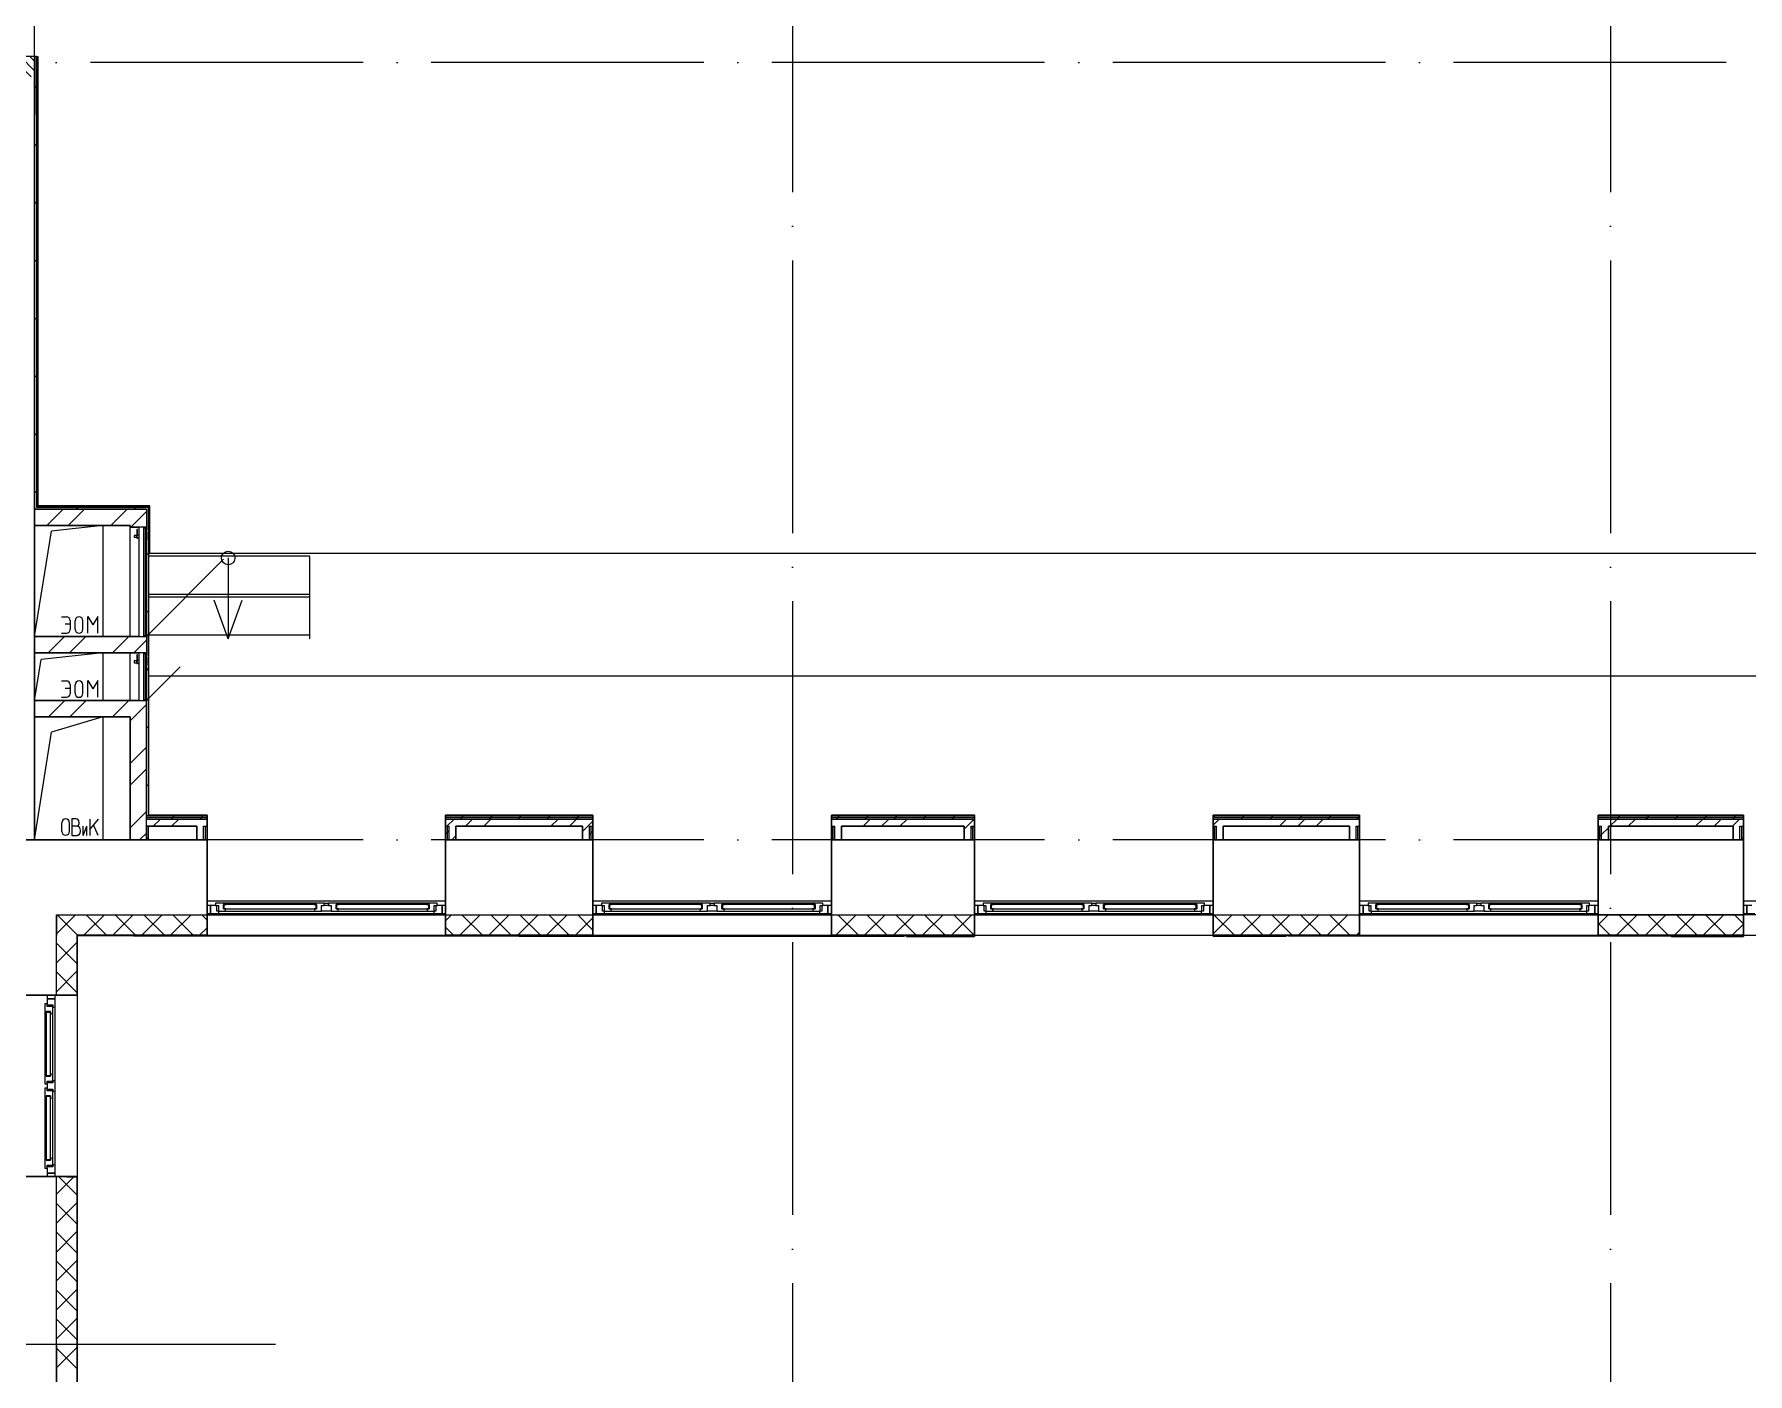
# Model space of a CAD drawing. Header units: millimetres. Extents: x -87434 to 499450, y -468665 to 122144.
# Drawn here: x 137914 to 150483, y 13044 to 22867 of the extents above; entities that cross this region are included whole.
import ezdxf

# ---------------------------------------------------------------- set-up
doc = ezdxf.new("R2010")
doc.units = ezdxf.units.MM
doc.linetypes.add('ADSK_Линия сетки', pattern=[25, 20, -2.5, 0, -2.5])
doc.linetypes.add('ADSK_Штриховая_ш2 п1_5', pattern=[4.5, 3, -1.5])
for name, color, linetype, lineweight in [('_ Окна', 7, 'Continuous', 9), ('Аннотация', 7, 'Continuous', 18), ('Двери', 252, 'Continuous', 9), ('Лестницы', 252, 'Continuous', 9), ('Линии', 252, 'Continuous', 9), ('Оборудование', 8, 'Continuous', 18), ('Ограждение', 252, 'Continuous', 9), ('Окна', 252, 'Continuous', 9), ('Оси', 252, 'Continuous', 9), ('Перекрытие', 252, 'Continuous', 18), ('Стены внутренние', 7, 'Continuous', 18), ('Стены наружные', 7, 'Continuous', 18), ('Стены штриховка', 252, 'Continuous', 9)]:
    doc.layers.add(name, color=color, linetype=linetype, lineweight=lineweight)
doc.layers.add('Узлы', color=7, linetype='Continuous')

# ---------------------------------------------------------------- blocks, each defined once
blk = doc.blocks.new('2 этаж')
at = {"layer": 'Двери', "lineweight": 18, "true_color": 0x636466}
h = blk.add_hatch(dxfattribs=at)
h.set_pattern_fill('FP_2', color=251, angle=90, style=0, pattern_type=2)
h.set_pattern_definition([(135, (137721.006, 23430.747), (-35.3553, -35.3553), [])])
h.paths.add_polyline_path([(137526, 22556), (137916, 22556), (137916, 22706), (137526, 22706), (137526, 22646)])
h.paths.add_polyline_path([(137526, 24406), (137916, 24406), (137916, 24556), (137526, 24556)])
at = {"color": 251, "lineweight": 18, "true_color": 0x636466}
for p, q in [((138219, 17114), (138189, 17114)), ((138189, 17114), (138189, 16994)), ((138383, 17112), (138323, 17041)), ((138323, 16992), (138323, 17112)), ((138115, 17023), (138115, 17086)), ((138172, 17023), (138172, 17086)), ((138223, 17061), (138189, 17061)), ((138189, 16994), (138226, 16994)), ((138243, 17081), (138243, 17091)), ((138253, 17021), (138253, 17031)), ((138272, 16994), (138300, 17061)), ((138272, 16994), (138272, 17061)), ((138300, 16994), (138300, 17061)), ((138383, 16992), (138347, 17070))]:
    blk.add_line(p, q, dxfattribs=at)
for centre, radius, start, end in [((138144, 17086), 28.7, 0, 180), ((138219, 17091), 23.3, 0, 90), ((138144, 17023), 28.7, 180, 0), ((138223, 17081), 20, 270, 0), ((138223, 17031), 30, 0, 90), ((138226, 17021), 26.7, 270, 0)]:
    blk.add_arc(centre, radius, start, end, dxfattribs=at)
at = {"layer": '_ Окна', "color": 251, "true_color": 0x636466}
for p, q in [((139206, 16479), (139181, 16479)), ((139206, 16421), (139206, 16479)), ((139304, 16487), (139301, 16487)), ((139301, 16487), (139301, 16455)), ((139981, 16487), (139304, 16487)), ((139304, 16487), (139304, 16455)), ((139304, 16455), (139304, 16487)), ((139981, 16455), (139981, 16487)), ((139981, 16487), (139981, 16455)), ((139984, 16487), (139981, 16487)), ((139984, 16455), (139984, 16487)), ((140131, 16487), (140128, 16487)), ((140128, 16487), (140128, 16455)), ((140808, 16487), (140131, 16487)), ((140131, 16487), (140131, 16455)), ((140131, 16455), (140131, 16487)), ((140808, 16455), (140808, 16487)), ((140808, 16487), (140808, 16455)), ((140811, 16487), (140808, 16487)), ((140811, 16455), (140811, 16487)), ((140931, 16479), (140906, 16479)), ((140906, 16479), (140906, 16421)), ((142036, 16479), (142011, 16479)), ((142036, 16421), (142036, 16479)), ((142134, 16487), (142131, 16487)), ((142131, 16487), (142131, 16455)), ((142811, 16487), (142134, 16487)), ((142134, 16487), (142134, 16455)), ((142134, 16455), (142134, 16487)), ((142811, 16455), (142811, 16487)), ((142811, 16487), (142811, 16455)), ((142814, 16487), (142811, 16487)), ((142814, 16455), (142814, 16487)), ((142961, 16487), (142958, 16487)), ((142958, 16487), (142958, 16455)), ((143638, 16487), (142961, 16487)), ((142961, 16487), (142961, 16455)), ((142961, 16455), (142961, 16487)), ((143638, 16455), (143638, 16487)), ((143638, 16487), (143638, 16455)), ((143641, 16487), (143638, 16487)), ((143641, 16455), (143641, 16487)), ((143761, 16479), (143736, 16479)), ((143736, 16479), (143736, 16421)), ((144836, 16479), (144811, 16479)), ((144836, 16421), (144836, 16479)), ((144934, 16487), (144931, 16487)), ((144931, 16487), (144931, 16455)), ((145611, 16487), (144934, 16487)), ((144934, 16487), (144934, 16455)), ((144934, 16455), (144934, 16487)), ((145611, 16455), (145611, 16487)), ((145611, 16487), (145611, 16455)), ((145614, 16487), (145611, 16487)), ((145614, 16455), (145614, 16487)), ((145761, 16487), (145758, 16487)), ((145758, 16487), (145758, 16455)), ((146438, 16487), (145761, 16487)), ((145761, 16487), (145761, 16455)), ((145761, 16455), (145761, 16487)), ((146438, 16455), (146438, 16487)), ((146438, 16487), (146438, 16455)), ((146441, 16487), (146438, 16487)), ((146441, 16455), (146441, 16487)), ((146561, 16479), (146536, 16479)), ((146536, 16479), (146536, 16421)), ((147661, 16479), (147636, 16479)), ((147661, 16421), (147661, 16479)), ((147759, 16487), (147756, 16487)), ((147756, 16487), (147756, 16455)), ((148436, 16487), (147759, 16487)), ((147759, 16487), (147759, 16455)), ((147759, 16455), (147759, 16487)), ((148436, 16455), (148436, 16487)), ((148436, 16487), (148436, 16455)), ((148439, 16487), (148436, 16487)), ((148439, 16455), (148439, 16487)), ((148586, 16487), (148583, 16487)), ((148583, 16487), (148583, 16455)), ((149263, 16487), (148586, 16487)), ((148586, 16487), (148586, 16455)), ((148586, 16455), (148586, 16487)), ((149263, 16455), (149263, 16487)), ((149263, 16487), (149263, 16455)), ((149266, 16487), (149263, 16487)), ((149266, 16455), (149266, 16487)), ((149386, 16479), (149361, 16479)), ((149361, 16479), (149361, 16421)), ((150476, 16479), (150451, 16479)), ((150476, 16421), (150476, 16479)), ((139181, 16421), (139206, 16421)), ((139301, 16455), (139304, 16455)), ((139304, 16455), (139981, 16455)), ((139981, 16455), (139984, 16455)), ((140128, 16455), (140131, 16455)), ((140131, 16455), (140808, 16455)), ((140808, 16455), (140811, 16455)), ((140906, 16421), (140931, 16421)), ((142011, 16421), (142036, 16421)), ((142131, 16455), (142134, 16455)), ((142134, 16455), (142811, 16455)), ((142811, 16455), (142814, 16455)), ((142958, 16455), (142961, 16455)), ((142961, 16455), (143638, 16455)), ((143638, 16455), (143641, 16455)), ((143736, 16421), (143761, 16421)), ((144811, 16421), (144836, 16421)), ((144931, 16455), (144934, 16455)), ((144934, 16455), (145611, 16455)), ((145611, 16455), (145614, 16455)), ((145758, 16455), (145761, 16455)), ((145761, 16455), (146438, 16455)), ((146438, 16455), (146441, 16455)), ((146536, 16421), (146561, 16421)), ((147636, 16421), (147661, 16421)), ((147756, 16455), (147759, 16455)), ((147759, 16455), (148436, 16455)), ((148436, 16455), (148439, 16455)), ((148583, 16455), (148586, 16455)), ((148586, 16455), (149263, 16455)), ((149263, 16455), (149266, 16455)), ((149361, 16421), (149386, 16421)), ((150451, 16421), (150476, 16421)), ((138008, 15821), (138008, 15796)), ((138008, 15796), (138066, 15796)), ((138066, 15796), (138066, 15821)), ((138032, 15701), (138000, 15701)), ((138000, 15701), (138000, 15698)), ((138032, 15698), (138000, 15698)), ((138000, 15698), (138000, 15231)), ((138000, 15698), (138032, 15698)), ((138032, 15698), (138032, 15701)), ((138032, 15231), (138032, 15698)), ((138000, 15231), (138032, 15231)), ((138032, 15231), (138000, 15231)), ((138000, 15231), (138000, 15228)), ((138000, 15228), (138032, 15228)), ((138032, 15228), (138032, 15231)), ((138032, 15084), (138000, 15084)), ((138000, 15084), (138000, 15081)), ((138032, 15081), (138032, 15084)), ((138032, 15081), (138000, 15081)), ((138000, 15081), (138000, 14614)), ((138000, 15081), (138032, 15081)), ((138032, 14614), (138032, 15081)), ((138000, 14614), (138032, 14614)), ((138032, 14614), (138000, 14614)), ((138000, 14614), (138000, 14611)), ((138000, 14611), (138032, 14611)), ((138032, 14611), (138032, 14614)), ((138008, 14516), (138008, 14491)), ((138066, 14516), (138008, 14516)), ((138066, 14491), (138066, 14516))]:
    blk.add_line(p, q, dxfattribs=at)
at = {"layer": '_ Окна', "color": 251, "lineweight": 18, "true_color": 0x636466}
for p, q in [((139244, 16479), (139206, 16479)), ((139206, 16479), (139206, 16421)), ((139300, 16496), (139244, 16496)), ((139244, 16496), (139244, 16479)), ((139244, 16479), (139264, 16479)), ((139252, 16438), (139252, 16479)), ((139264, 16479), (139264, 16438)), ((139301, 16495), (139300, 16496)), ((139302, 16496), (139301, 16495)), ((139301, 16455), (139301, 16487)), ((139301, 16487), (139319, 16487)), ((139317, 16496), (139302, 16496)), ((139319, 16487), (139317, 16496)), ((139968, 16496), (139966, 16487)), ((139966, 16487), (139984, 16487)), ((139983, 16496), (139968, 16496)), ((139984, 16495), (139983, 16496)), ((139985, 16496), (139984, 16495)), ((139984, 16487), (139984, 16455)), ((140041, 16496), (139985, 16496)), ((140021, 16438), (140021, 16479)), ((140021, 16479), (140041, 16479)), ((140041, 16479), (140041, 16496)), ((140127, 16496), (140071, 16496)), ((140071, 16496), (140071, 16479)), ((140071, 16479), (140091, 16479)), ((140091, 16479), (140091, 16438)), ((140128, 16495), (140127, 16496)), ((140129, 16496), (140128, 16495)), ((140128, 16455), (140128, 16487)), ((140128, 16487), (140146, 16487)), ((140144, 16496), (140129, 16496)), ((140146, 16487), (140144, 16496)), ((140795, 16496), (140793, 16487)), ((140793, 16487), (140811, 16487)), ((140810, 16496), (140795, 16496)), ((140811, 16495), (140810, 16496)), ((140812, 16496), (140811, 16495)), ((140811, 16487), (140811, 16455)), ((140868, 16496), (140812, 16496)), ((140848, 16438), (140848, 16479)), ((140848, 16479), (140868, 16479)), ((140860, 16479), (140860, 16438)), ((140868, 16479), (140868, 16496)), ((140906, 16479), (140868, 16479)), ((140906, 16421), (140906, 16479)), ((142074, 16479), (142036, 16479)), ((142036, 16479), (142036, 16421)), ((142130, 16496), (142074, 16496)), ((142074, 16496), (142074, 16479)), ((142074, 16479), (142094, 16479)), ((142082, 16438), (142082, 16479)), ((142094, 16479), (142094, 16438)), ((142131, 16495), (142130, 16496)), ((142132, 16496), (142131, 16495)), ((142131, 16455), (142131, 16487)), ((142131, 16487), (142149, 16487)), ((142147, 16496), (142132, 16496)), ((142149, 16487), (142147, 16496)), ((142798, 16496), (142796, 16487)), ((142796, 16487), (142814, 16487)), ((142813, 16496), (142798, 16496)), ((142814, 16495), (142813, 16496)), ((142815, 16496), (142814, 16495)), ((142814, 16487), (142814, 16455)), ((142871, 16496), (142815, 16496)), ((142851, 16438), (142851, 16479)), ((142851, 16479), (142871, 16479)), ((142871, 16479), (142871, 16496)), ((142957, 16496), (142901, 16496)), ((142901, 16496), (142901, 16479)), ((142901, 16479), (142921, 16479)), ((142921, 16479), (142921, 16438)), ((142958, 16495), (142957, 16496)), ((142959, 16496), (142958, 16495)), ((142958, 16455), (142958, 16487)), ((142958, 16487), (142976, 16487)), ((142974, 16496), (142959, 16496)), ((142976, 16487), (142974, 16496)), ((143625, 16496), (143623, 16487)), ((143623, 16487), (143641, 16487)), ((143640, 16496), (143625, 16496)), ((143641, 16495), (143640, 16496)), ((143642, 16496), (143641, 16495)), ((143641, 16487), (143641, 16455)), ((143698, 16496), (143642, 16496)), ((143678, 16438), (143678, 16479)), ((143678, 16479), (143698, 16479)), ((143690, 16479), (143690, 16438)), ((143698, 16479), (143698, 16496)), ((143736, 16479), (143698, 16479)), ((143736, 16421), (143736, 16479)), ((144874, 16479), (144836, 16479)), ((144836, 16479), (144836, 16421)), ((144930, 16496), (144874, 16496)), ((144874, 16496), (144874, 16479)), ((144874, 16479), (144894, 16479)), ((144882, 16438), (144882, 16479)), ((144894, 16479), (144894, 16438)), ((144931, 16495), (144930, 16496)), ((144932, 16496), (144931, 16495)), ((144931, 16455), (144931, 16487)), ((144931, 16487), (144949, 16487)), ((144947, 16496), (144932, 16496)), ((144949, 16487), (144947, 16496)), ((145598, 16496), (145596, 16487)), ((145596, 16487), (145614, 16487)), ((145613, 16496), (145598, 16496)), ((145614, 16495), (145613, 16496)), ((145615, 16496), (145614, 16495)), ((145614, 16487), (145614, 16455)), ((145671, 16496), (145615, 16496)), ((145651, 16438), (145651, 16479)), ((145651, 16479), (145671, 16479)), ((145671, 16479), (145671, 16496)), ((145757, 16496), (145701, 16496)), ((145701, 16496), (145701, 16479)), ((145701, 16479), (145721, 16479)), ((145721, 16479), (145721, 16438)), ((145758, 16495), (145757, 16496)), ((145759, 16496), (145758, 16495)), ((145758, 16455), (145758, 16487)), ((145758, 16487), (145776, 16487)), ((145774, 16496), (145759, 16496)), ((145776, 16487), (145774, 16496)), ((146425, 16496), (146423, 16487)), ((146423, 16487), (146441, 16487)), ((146440, 16496), (146425, 16496)), ((146441, 16495), (146440, 16496)), ((146442, 16496), (146441, 16495)), ((146441, 16487), (146441, 16455)), ((146498, 16496), (146442, 16496)), ((146478, 16438), (146478, 16479)), ((146478, 16479), (146498, 16479)), ((146490, 16479), (146490, 16438)), ((146498, 16479), (146498, 16496)), ((146536, 16479), (146498, 16479)), ((146536, 16421), (146536, 16479)), ((147699, 16479), (147661, 16479)), ((147661, 16479), (147661, 16421)), ((147755, 16496), (147699, 16496)), ((147699, 16496), (147699, 16479)), ((147699, 16479), (147719, 16479)), ((147707, 16438), (147707, 16479)), ((147719, 16479), (147719, 16438)), ((147756, 16495), (147755, 16496)), ((147757, 16496), (147756, 16495)), ((147756, 16455), (147756, 16487)), ((147756, 16487), (147774, 16487)), ((147772, 16496), (147757, 16496)), ((147774, 16487), (147772, 16496)), ((148423, 16496), (148421, 16487)), ((148421, 16487), (148439, 16487)), ((148438, 16496), (148423, 16496)), ((148439, 16495), (148438, 16496)), ((148440, 16496), (148439, 16495)), ((148439, 16487), (148439, 16455)), ((148496, 16496), (148440, 16496)), ((148476, 16438), (148476, 16479)), ((148476, 16479), (148496, 16479)), ((148496, 16479), (148496, 16496)), ((148582, 16496), (148526, 16496)), ((148526, 16496), (148526, 16479)), ((148526, 16479), (148546, 16479)), ((148546, 16479), (148546, 16438)), ((148583, 16495), (148582, 16496)), ((148584, 16496), (148583, 16495)), ((148583, 16455), (148583, 16487)), ((148583, 16487), (148601, 16487)), ((148599, 16496), (148584, 16496)), ((148601, 16487), (148599, 16496)), ((149250, 16496), (149248, 16487)), ((149248, 16487), (149266, 16487)), ((149265, 16496), (149250, 16496)), ((149266, 16495), (149265, 16496)), ((149267, 16496), (149266, 16495)), ((149266, 16487), (149266, 16455)), ((149323, 16496), (149267, 16496)), ((149303, 16438), (149303, 16479)), ((149303, 16479), (149323, 16479)), ((149315, 16479), (149315, 16438)), ((149323, 16479), (149323, 16496)), ((149361, 16479), (149323, 16479)), ((149361, 16421), (149361, 16479)), ((150514, 16479), (150476, 16479)), ((150476, 16479), (150476, 16421)), ((139206, 16421), (139265, 16421)), ((139264, 16438), (139252, 16438)), ((139264, 16438), (139314, 16438)), ((139265, 16421), (139270, 16438)), ((139319, 16455), (139301, 16455)), ((139314, 16438), (139319, 16455)), ((139984, 16455), (139966, 16455)), ((139966, 16455), (139971, 16438)), ((139971, 16438), (140021, 16438)), ((140091, 16438), (140141, 16438)), ((140146, 16455), (140128, 16455)), ((140141, 16438), (140146, 16455)), ((140811, 16455), (140793, 16455)), ((140793, 16455), (140798, 16438)), ((140798, 16438), (140848, 16438)), ((140842, 16438), (140847, 16421)), ((140847, 16421), (140906, 16421)), ((140860, 16438), (140848, 16438)), ((142036, 16421), (142095, 16421)), ((142094, 16438), (142082, 16438)), ((142094, 16438), (142144, 16438)), ((142095, 16421), (142100, 16438)), ((142149, 16455), (142131, 16455)), ((142144, 16438), (142149, 16455)), ((142814, 16455), (142796, 16455)), ((142796, 16455), (142801, 16438)), ((142801, 16438), (142851, 16438)), ((142921, 16438), (142971, 16438)), ((142976, 16455), (142958, 16455)), ((142971, 16438), (142976, 16455)), ((143641, 16455), (143623, 16455)), ((143623, 16455), (143628, 16438)), ((143628, 16438), (143678, 16438)), ((143672, 16438), (143677, 16421)), ((143677, 16421), (143736, 16421)), ((143690, 16438), (143678, 16438)), ((144836, 16421), (144895, 16421)), ((144894, 16438), (144882, 16438)), ((144894, 16438), (144944, 16438)), ((144895, 16421), (144900, 16438)), ((144949, 16455), (144931, 16455)), ((144944, 16438), (144949, 16455)), ((145614, 16455), (145596, 16455)), ((145596, 16455), (145601, 16438)), ((145601, 16438), (145651, 16438)), ((145721, 16438), (145771, 16438)), ((145776, 16455), (145758, 16455)), ((145771, 16438), (145776, 16455)), ((146441, 16455), (146423, 16455)), ((146423, 16455), (146428, 16438)), ((146428, 16438), (146478, 16438)), ((146472, 16438), (146477, 16421)), ((146477, 16421), (146536, 16421)), ((146490, 16438), (146478, 16438)), ((147661, 16421), (147720, 16421)), ((147719, 16438), (147707, 16438)), ((147719, 16438), (147769, 16438)), ((147720, 16421), (147725, 16438)), ((147774, 16455), (147756, 16455)), ((147769, 16438), (147774, 16455)), ((148439, 16455), (148421, 16455)), ((148421, 16455), (148426, 16438)), ((148426, 16438), (148476, 16438)), ((148546, 16438), (148596, 16438)), ((148601, 16455), (148583, 16455)), ((148596, 16438), (148601, 16455)), ((149266, 16455), (149248, 16455)), ((149248, 16455), (149253, 16438)), ((149253, 16438), (149303, 16438)), ((149297, 16438), (149302, 16421)), ((149302, 16421), (149361, 16421)), ((149315, 16438), (149303, 16438)), ((150476, 16421), (150535, 16421)), ((138008, 15758), (137991, 15758)), ((137991, 15758), (137991, 15702)), ((138066, 15796), (138008, 15796)), ((138008, 15796), (138008, 15758)), ((138008, 15738), (138008, 15758)), ((138008, 15750), (138049, 15750)), ((138049, 15738), (138008, 15738)), ((138049, 15750), (138049, 15738)), ((138049, 15687), (138049, 15738)), ((138049, 15732), (138066, 15736)), ((138066, 15736), (138066, 15796)), ((137991, 15702), (137992, 15701)), ((137992, 15701), (137991, 15700)), ((137991, 15700), (137991, 15685)), ((137991, 15685), (138000, 15683)), ((138000, 15683), (138000, 15701)), ((138000, 15701), (138032, 15701)), ((138032, 15701), (138032, 15683)), ((138032, 15683), (138049, 15687)), ((138000, 15246), (137991, 15243)), ((137991, 15243), (137991, 15229)), ((137991, 15229), (137992, 15228)), ((137992, 15228), (137991, 15227)), ((137991, 15227), (137991, 15171)), ((138000, 15228), (138000, 15246)), ((138032, 15228), (138000, 15228)), ((138049, 15241), (138032, 15246)), ((138032, 15246), (138032, 15228)), ((138049, 15191), (138049, 15241)), ((137991, 15171), (138008, 15171)), ((138008, 15141), (137991, 15141)), ((137991, 15141), (137991, 15085)), ((137991, 15085), (137992, 15084)), ((137992, 15084), (137991, 15083)), ((138000, 15066), (138000, 15084)), ((138000, 15084), (138032, 15084)), ((138008, 15191), (138049, 15191)), ((138008, 15171), (138008, 15191)), ((138049, 15179), (138008, 15179)), ((138008, 15171), (138008, 15141)), ((138008, 15121), (138008, 15141)), ((138008, 15133), (138049, 15133)), ((138049, 15121), (138008, 15121)), ((138032, 15084), (138032, 15066)), ((138066, 15192), (138049, 15197)), ((138049, 15191), (138049, 15179)), ((138049, 15133), (138049, 15121)), ((138049, 15070), (138049, 15121)), ((138049, 15115), (138066, 15119)), ((138066, 15119), (138066, 15192)), ((137991, 15083), (137991, 15068)), ((137991, 15068), (138000, 15066)), ((138032, 15066), (138049, 15070)), ((138000, 14629), (137991, 14626)), ((137991, 14626), (137991, 14612)), ((137991, 14612), (137992, 14611)), ((137992, 14611), (137991, 14610)), ((137991, 14610), (137991, 14554)), ((138000, 14611), (138000, 14629)), ((138032, 14611), (138000, 14611)), ((138049, 14624), (138032, 14629)), ((138032, 14629), (138032, 14611)), ((138049, 14574), (138049, 14624)), ((137991, 14554), (138008, 14554)), ((138008, 14574), (138049, 14574)), ((138008, 14554), (138008, 14574)), ((138049, 14562), (138008, 14562)), ((138008, 14554), (138008, 14516)), ((138008, 14516), (138066, 14516)), ((138066, 14575), (138049, 14580)), ((138049, 14574), (138049, 14562)), ((138066, 14516), (138066, 14575))]:
    blk.add_line(p, q, dxfattribs=at)
at = {"layer": 'Аннотация', "color": 251, "lineweight": 20, "true_color": 0x636466}
for q in [(139233, 18718), (139439, 18718)]:
    blk.add_line((139336, 18436), q, dxfattribs=at)
blk.add_circle((139336, 19028), 50, dxfattribs=at)
at = {"layer": 'Двери', "color": 251, "linetype": 'ADSK_Штриховая_ш2 п1_5', "true_color": 0x636466}
for p, q in [((137916, 22706), (137526, 22706)), ((137916, 22556), (137916, 22706))]:
    blk.add_line(p, q, dxfattribs=at)
at = {"layer": 'Лестницы', "color": 251, "true_color": 0x636466}
for p, q in [((139936, 19061), (138751, 19061)), ((139936, 19041), (138751, 19041)), ((139936, 18761), (138751, 18761)), ((139936, 18741), (138751, 18741)), ((139936, 18461), (138751, 18461))]:
    blk.add_line(p, q, dxfattribs=at)
at = {"layer": 'Линии', "color": 251, "lineweight": 18, "ltscale": 100, "true_color": 0x636466}
for p, q in [((138416, 19266), (138039, 19224)), ((138416, 19266), (138416, 18453)), ((137916, 18453), (138039, 19224)), ((138114, 18597), (138150, 18597)), ((138140, 18544), (138177, 18544)), ((138177, 18570), (138177, 18503)), ((138213, 18505), (138213, 18568)), ((138270, 18505), (138270, 18568)), ((138307, 18599), (138344, 18539)), ((138307, 18477), (138307, 18599)), ((138380, 18599), (138344, 18539)), ((138380, 18477), (138380, 18599)), ((138114, 18477), (138150, 18477)), ((137916, 17983), (137964, 18283)), ((138416, 18333), (137964, 18283)), ((138416, 18333), (138416, 17983)), ((138114, 18127), (138150, 18127)), ((138177, 18100), (138177, 18033)), ((138307, 18129), (138344, 18069)), ((138307, 18007), (138307, 18129)), ((138380, 18129), (138344, 18069)), ((138380, 18007), (138380, 18129)), ((138114, 18007), (138150, 18007)), ((138140, 18074), (138177, 18074)), ((138213, 18035), (138213, 18098)), ((138270, 18035), (138270, 18098)), ((138416, 17863), (138041, 17750)), ((138416, 17863), (138416, 16961)), ((137916, 16961), (138041, 17750))]:
    blk.add_line(p, q, dxfattribs=at)
at = {"layer": 'Линии', "color": 251, "ltscale": 100, "true_color": 0x636466}
blk.add_line((139936, 18436), (139936, 19036), dxfattribs=at)
at = {"layer": 'Линии', "color": 251, "lineweight": 18, "true_color": 0x636466}
for centre, radius, start, end in [((138150, 18570), 26.1, 0, 90), ((138150, 18503), 26.1, 270, 0), ((138242, 18568), 28.7, 0, 180), ((138242, 18505), 28.7, 180, 0), ((138150, 18100), 26.1, 0, 90), ((138242, 18098), 28.7, 0, 180), ((138150, 18033), 26.1, 270, 0), ((138242, 18035), 28.7, 180, 0)]:
    blk.add_arc(centre, radius, start, end, dxfattribs=at)
at = {"layer": 'Оборудование', "color": 251, "true_color": 0x636466}
for p, q in [((138666, 19237), (138666, 19191)), ((138671, 19237), (138666, 19237)), ((138671, 19191), (138671, 19237)), ((138717, 19253), (138681, 19253)), ((138681, 19253), (138681, 18453)), ((138718, 18454), (138718, 19252)), ((138728, 19246), (138718, 19246)), ((138729, 18461), (138729, 19245)), ((138736, 19234), (138731, 19234)), ((138736, 18472), (138736, 19234)), ((138663, 19193), (138646, 19193)), ((138646, 19193), (138646, 19180)), ((138646, 19180), (138663, 19180)), ((138665, 19195), (138663, 19193)), ((138663, 19193), (138663, 19180)), ((138663, 19180), (138665, 19179)), ((138681, 19196), (138665, 19196)), ((138665, 19196), (138665, 19177)), ((138665, 19177), (138681, 19177)), ((138666, 19182), (138666, 19174)), ((138666, 19174), (138671, 19174)), ((138671, 19174), (138671, 19182)), ((138738, 19225), (138736, 19225)), ((138736, 19157), (138738, 19157)), ((138738, 19221), (138738, 19225)), ((138738, 19221), (138738, 19225)), ((138738, 19221), (138738, 19161)), ((138738, 19157), (138738, 19161)), ((138738, 19157), (138738, 19161)), ((138736, 18453), (139302, 19019)), ((138681, 18453), (138717, 18453)), ((138718, 18460), (138728, 18460)), ((138731, 18472), (138736, 18472)), ((138663, 18273), (138646, 18273)), ((138646, 18273), (138646, 18260)), ((138646, 18260), (138663, 18260)), ((138665, 18275), (138663, 18273)), ((138663, 18273), (138663, 18260)), ((138663, 18260), (138665, 18259)), ((138681, 18276), (138665, 18276)), ((138665, 18276), (138665, 18257)), ((138665, 18257), (138681, 18257)), ((138666, 18317), (138666, 18271)), ((138671, 18317), (138666, 18317)), ((138666, 18262), (138666, 18254)), ((138666, 18254), (138671, 18254)), ((138671, 18271), (138671, 18317)), ((138671, 18254), (138671, 18262)), ((138717, 18333), (138681, 18333)), ((138681, 18333), (138681, 17983)), ((138718, 17984), (138718, 18332)), ((138728, 18326), (138718, 18326)), ((138729, 17991), (138729, 18325)), ((138736, 18314), (138731, 18314)), ((138736, 18002), (138736, 18314)), ((138738, 18305), (138736, 18305)), ((138736, 18237), (138738, 18237)), ((138736, 17983), (138983, 18231)), ((138738, 18301), (138738, 18305)), ((138738, 18301), (138738, 18305)), ((138738, 18301), (138738, 18241)), ((138738, 18237), (138738, 18241)), ((138738, 18237), (138738, 18241)), ((138681, 17983), (138717, 17983)), ((138718, 17990), (138728, 17990)), ((138729, 18011), (138728, 18011)), ((138728, 18011), (138729, 18011)), ((138731, 18002), (138736, 18002))]:
    blk.add_line(p, q, dxfattribs=at)
for points, knots in [([(138718, 19252), (138718, 19252), (138718, 19252), (138718, 19253), (138718, 19253), (138718, 19253), (138718, 19253), (138718, 19253), (138717, 19253), (138717, 19253)], [0, 0, 0, 0, 0.166667, 0.25, 0.333333, 0.5, 0.666667, 0.833333, 1, 1, 1, 1]), ([(138729, 19245), (138729, 19245), (138729, 19245), (138729, 19245), (138729, 19246), (138729, 19246), (138729, 19246), (138729, 19246), (138728, 19246), (138728, 19246), (138728, 19246)], [0, 0, 0, 0, 0.166667, 0.25, 0.333333, 0.416667, 0.541667, 0.666667, 0.833333, 1, 1, 1, 1]), ([(138731, 19234), (138730, 19234), (138730, 19234), (138730, 19234), (138730, 19234), (138730, 19234), (138729, 19235), (138729, 19235), (138729, 19235), (138729, 19235), (138729, 19235), (138729, 19235), (138729, 19236)], [0, 0, 0, 0, 0.166667, 0.25, 0.333333, 0.416667, 0.5, 0.583333, 0.666667, 0.75, 0.833333, 1, 1, 1, 1]), ([(138717, 18453), (138717, 18453), (138718, 18453), (138718, 18453), (138718, 18453), (138718, 18454), (138718, 18454), (138718, 18454), (138718, 18454), (138718, 18454)], [-1, -1, -1, -1, -0.833333, -0.666667, -0.5, -0.333333, -0.25, -0.166667, 0, 0, 0, 0]), ([(138728, 18460), (138728, 18460), (138728, 18460), (138729, 18460), (138729, 18460), (138729, 18460), (138729, 18461), (138729, 18461), (138729, 18461), (138729, 18461), (138729, 18461)], [-1, -1, -1, -1, -0.833333, -0.666667, -0.541667, -0.416667, -0.333333, -0.25, -0.166667, 0, 0, 0, 0]), ([(138729, 18471), (138729, 18471), (138729, 18471), (138729, 18471), (138729, 18471), (138729, 18471), (138729, 18472), (138730, 18472), (138730, 18472), (138730, 18472), (138730, 18472), (138730, 18472), (138731, 18472)], [-1, -1, -1, -1, -0.833333, -0.75, -0.666667, -0.583333, -0.5, -0.416667, -0.333333, -0.25, -0.166667, 0, 0, 0, 0]), ([(138718, 18332), (138718, 18332), (138718, 18332), (138718, 18333), (138718, 18333), (138718, 18333), (138718, 18333), (138718, 18333), (138717, 18333), (138717, 18333)], [0, 0, 0, 0, 0.166667, 0.25, 0.333333, 0.5, 0.666667, 0.833333, 1, 1, 1, 1]), ([(138729, 18325), (138729, 18325), (138729, 18325), (138729, 18325), (138729, 18326), (138729, 18326), (138729, 18326), (138729, 18326), (138728, 18326), (138728, 18326), (138728, 18326)], [0, 0, 0, 0, 0.166667, 0.25, 0.333333, 0.416667, 0.541667, 0.666667, 0.833333, 1, 1, 1, 1]), ([(138731, 18314), (138730, 18314), (138730, 18314), (138730, 18314), (138730, 18314), (138730, 18314), (138729, 18315), (138729, 18315), (138729, 18315), (138729, 18315), (138729, 18315), (138729, 18315), (138729, 18316)], [0, 0, 0, 0, 0.166667, 0.25, 0.333333, 0.416667, 0.5, 0.583333, 0.666667, 0.75, 0.833333, 1, 1, 1, 1]), ([(138717, 17983), (138717, 17983), (138718, 17983), (138718, 17983), (138718, 17983), (138718, 17984), (138718, 17984), (138718, 17984), (138718, 17984), (138718, 17984)], [-1, -1, -1, -1, -0.833333, -0.666667, -0.5, -0.333333, -0.25, -0.166667, 0, 0, 0, 0]), ([(138728, 17990), (138728, 17990), (138728, 17990), (138729, 17990), (138729, 17990), (138729, 17990), (138729, 17991), (138729, 17991), (138729, 17991), (138729, 17991), (138729, 17991)], [-1, -1, -1, -1, -0.833333, -0.666667, -0.541667, -0.416667, -0.333333, -0.25, -0.166667, 0, 0, 0, 0]), ([(138729, 18001), (138729, 18001), (138729, 18001), (138729, 18001), (138729, 18001), (138729, 18001), (138729, 18002), (138730, 18002), (138730, 18002), (138730, 18002), (138730, 18002), (138730, 18002), (138731, 18002)], [-1, -1, -1, -1, -0.833333, -0.75, -0.666667, -0.583333, -0.5, -0.416667, -0.333333, -0.25, -0.166667, 0, 0, 0, 0])]:
    blk.add_open_spline(points, degree=3, knots=knots, dxfattribs=at)
at = {"layer": 'Ограждение', "color": 251, "true_color": 0x636466}
for p, q in [((137931, 22706), (137941, 22706)), ((137941, 19411), (137941, 22706)), ((137941, 19411), (137931, 19401)), ((138761, 19411), (137941, 19411)), ((138761, 19411), (138751, 19401)), ((138761, 19061), (138761, 19411)), ((152841, 19061), (139936, 19061)), ((152841, 18161), (138751, 18161)), ((138751, 16961), (138751, 17061)), ((140931, 16511), (139181, 16511)), ((143761, 16511), (142011, 16511)), ((146561, 16511), (144811, 16511)), ((149386, 16511), (147636, 16511)), ((152201, 16511), (150451, 16511))]:
    blk.add_line(p, q, dxfattribs=at)
at = {"layer": 'Окна', "color": 251, "true_color": 0x636466}
for p, q in [((139302, 16496), (139300, 16496)), ((139968, 16496), (139317, 16496)), ((139985, 16496), (139983, 16496)), ((140041, 16496), (140071, 16496)), ((140071, 16479), (140041, 16479)), ((140129, 16496), (140127, 16496)), ((140795, 16496), (140144, 16496)), ((140812, 16496), (140810, 16496)), ((142132, 16496), (142130, 16496)), ((142798, 16496), (142147, 16496)), ((142815, 16496), (142813, 16496)), ((142871, 16496), (142901, 16496)), ((142901, 16479), (142871, 16479)), ((142959, 16496), (142957, 16496)), ((143625, 16496), (142974, 16496)), ((143642, 16496), (143640, 16496)), ((144932, 16496), (144930, 16496)), ((145598, 16496), (144947, 16496)), ((145615, 16496), (145613, 16496)), ((145671, 16496), (145701, 16496)), ((145701, 16479), (145671, 16479)), ((145759, 16496), (145757, 16496)), ((146425, 16496), (145774, 16496)), ((146442, 16496), (146440, 16496)), ((147757, 16496), (147755, 16496)), ((148423, 16496), (147772, 16496)), ((148440, 16496), (148438, 16496)), ((148496, 16496), (148526, 16496)), ((148526, 16479), (148496, 16479)), ((148584, 16496), (148582, 16496)), ((149250, 16496), (148599, 16496)), ((149267, 16496), (149265, 16496)), ((139265, 16421), (140847, 16421)), ((139314, 16438), (139971, 16438)), ((140091, 16438), (140021, 16438)), ((140141, 16438), (140798, 16438)), ((142095, 16421), (143677, 16421)), ((142144, 16438), (142801, 16438)), ((142921, 16438), (142851, 16438)), ((142971, 16438), (143628, 16438)), ((144895, 16421), (146477, 16421)), ((144944, 16438), (145601, 16438)), ((145721, 16438), (145651, 16438)), ((145771, 16438), (146428, 16438)), ((147720, 16421), (149302, 16421)), ((147769, 16438), (148426, 16438)), ((148546, 16438), (148476, 16438)), ((148596, 16438), (149253, 16438)), ((138066, 15192), (138066, 15736)), ((137991, 15702), (137991, 15700)), ((137991, 15685), (137991, 15243)), ((138049, 15241), (138049, 15687)), ((137991, 15229), (137991, 15227)), ((137991, 15085), (137991, 15083)), ((138066, 14575), (138066, 15119)), ((137991, 15068), (137991, 14626)), ((138049, 14624), (138049, 15070)), ((137991, 14612), (137991, 14610))]:
    blk.add_line(p, q, dxfattribs=at)
at = {"layer": 'Оси', "color": 251, "linetype": 'ADSK_Линия сетки', "ltscale": 100, "true_color": 0x636466}
for p, q in [((143476, 33711), (143476, -30995)), ((149476, 33711), (149476, -32265)), ((165326, 22661), (93566, 22661)), ((165326, 16961), (93604, 16961)), ((139683, 13261), (93566, 13261))]:
    blk.add_line(p, q, dxfattribs=at)
at = {"layer": 'Перекрытие', "color": 251, "ltscale": 100, "true_color": 0x636466}
for p, q in [((138416, 19266), (138416, 18453)), ((139936, 18461), (138751, 18461)), ((138416, 18333), (138416, 17983)), ((138416, 17863), (138416, 16961))]:
    blk.add_line(p, q, dxfattribs=at)
at = {"layer": 'Стены внутренние', "color": 251, "true_color": 0x636466}
for p, q in [((137916, 19401), (137916, 24406)), ((138076, 16411), (150451, 16411)), ((143761, 16411), (149386, 16411)), ((156051, 16411), (149386, 16411)), ((138076, 15821), (138076, 16259)), ((140931, 16259), (139181, 16259)), ((143761, 16259), (142011, 16259)), ((146561, 16259), (144811, 16259)), ((149386, 16259), (147636, 16259)), ((152201, 16259), (150451, 16259)), ((138228, 15821), (138228, 14491)), ((138076, 13261), (138076, 14491))]:
    blk.add_line(p, q, dxfattribs=at)
at = {"layer": 'Стены внутренние', "color": 251, "lineweight": 30, "true_color": 0x636466}
for p, q in [((137916, 22281), (137911, 22281)), ((137916, 18453), (137916, 19266)), ((137916, 17983), (137916, 18333)), ((137916, 16961), (137916, 17863)), ((137526, 16961), (138616, 16961)), ((137916, 16961), (137526, 16961)), ((138736, 16961), (139106, 16961)), ((139181, 16961), (139181, 16259)), ((140931, 16961), (140931, 16259)), ((141006, 16961), (141936, 16961)), ((142011, 16961), (142011, 16259)), ((143761, 16961), (143761, 16259)), ((143836, 16961), (144736, 16961)), ((144811, 16961), (144811, 16259)), ((146561, 16961), (146561, 16259)), ((146636, 16961), (147561, 16961)), ((147636, 16961), (147636, 16259)), ((149386, 16961), (149386, 16259)), ((149461, 16961), (150376, 16961)), ((150451, 16961), (150451, 16259)), ((138076, 16259), (138076, 16411)), ((138228, 16259), (139181, 16259)), ((138228, 16259), (138228, 15821)), ((140931, 16259), (142011, 16259)), ((143761, 16259), (144811, 16259)), ((147096, 16259), (147636, 16259)), ((150451, 16259), (149386, 16259)), ((137526, 15821), (138228, 15821)), ((137526, 14491), (138228, 14491)), ((138228, 12559), (138228, 14491)), ((138076, 12711), (138076, 13261))]:
    blk.add_line(p, q, dxfattribs=at)
at = {"layer": 'Стены внутренние', "color": 251, "linetype": 'Continuous', "lineweight": 9, "true_color": 0x636466}
for p, q in [((138076, 16271), (138216, 16411)), ((138231, 16261), (138081, 16411)), ((138278, 16261), (138428, 16411)), ((138444, 16261), (138294, 16411)), ((138490, 16261), (138640, 16411)), ((138656, 16261), (138506, 16411)), ((138702, 16261), (138852, 16411)), ((138868, 16261), (138718, 16411)), ((138914, 16261), (139064, 16411)), ((139080, 16261), (138930, 16411)), ((139181, 16372), (139142, 16411)), ((140931, 16368), (140973, 16411)), ((141035, 16261), (141185, 16411)), ((141201, 16261), (141051, 16411)), ((141248, 16261), (141398, 16411)), ((141413, 16261), (141263, 16411)), ((141460, 16261), (141610, 16411)), ((141626, 16261), (141476, 16411)), ((141672, 16261), (141822, 16411)), ((141838, 16261), (141688, 16411)), ((141884, 16261), (142011, 16388)), ((142009, 16302), (141900, 16411)), ((143793, 16261), (143943, 16411)), ((143959, 16261), (143809, 16411)), ((144005, 16261), (144155, 16411)), ((144171, 16261), (144021, 16411)), ((144217, 16261), (144367, 16411)), ((144383, 16261), (144233, 16411)), ((144430, 16261), (144580, 16411)), ((144595, 16261), (144445, 16411)), ((144642, 16261), (144792, 16411)), ((144808, 16261), (144658, 16411)), ((146563, 16273), (146701, 16411)), ((146717, 16261), (146567, 16411)), ((146763, 16261), (146913, 16411)), ((146929, 16261), (146779, 16411)), ((146975, 16261), (147125, 16411)), ((147141, 16261), (146991, 16411)), ((147187, 16261), (147337, 16411)), ((147353, 16261), (147203, 16411)), ((147399, 16261), (147549, 16411)), ((147565, 16261), (147415, 16411)), ((147636, 16402), (147627, 16411)), ((149386, 16338), (149459, 16411)), ((149474, 16261), (149386, 16349)), ((149521, 16261), (149671, 16411)), ((149687, 16261), (149537, 16411)), ((149733, 16261), (149883, 16411)), ((149899, 16261), (149749, 16411)), ((149945, 16261), (150095, 16411)), ((150111, 16261), (149961, 16411)), ((150157, 16261), (150307, 16411)), ((150323, 16261), (150173, 16411)), ((150369, 16261), (150451, 16342)), ((150451, 16345), (150385, 16411)), ((138896, 16261), (138895, 16259)), ((139105, 16259), (139104, 16261)), ((139126, 16261), (139179, 16313)), ((140989, 16261), (140933, 16317)), ((141569, 16259), (141567, 16261)), ((141711, 16261), (141711, 16259)), ((144384, 16259), (144383, 16261)), ((146639, 16261), (146638, 16259)), ((146848, 16259), (146847, 16261)), ((147612, 16261), (147634, 16283)), ((149388, 16330), (149386, 16333)), ((149454, 16261), (149453, 16259)), ((149664, 16259), (149662, 16261)), ((138076, 16059), (138226, 16209)), ((138226, 16054), (138076, 16204)), ((138076, 15847), (138226, 15997)), ((138226, 15842), (138076, 15992)), ((138076, 14362), (138203, 14489)), ((138226, 14357), (138092, 14491)), ((138076, 14150), (138226, 14300)), ((138226, 14145), (138076, 14295)), ((138076, 13938), (138226, 14088)), ((138226, 13933), (138076, 14083)), ((138076, 13726), (138226, 13876)), ((138226, 13721), (138076, 13871)), ((138076, 13513), (138226, 13663)), ((138226, 13508), (138076, 13658)), ((138076, 13301), (138226, 13451)), ((138228, 13478), (138226, 13475)), ((138226, 13296), (138076, 13446)), ((138076, 13089), (138226, 13239)), ((138226, 13084), (138076, 13234))]:
    blk.add_line(p, q, dxfattribs=at)
at = {"layer": 'Стены наружные', "color": 251, "lineweight": 30, "true_color": 0x636466}
for p, q in [((137916, 22706), (137916, 22281)), ((137916, 22706), (137931, 22706)), ((137931, 19401), (137931, 22706)), ((137916, 19266), (137916, 19401)), ((137916, 19386), (138736, 19386)), ((137931, 19401), (138751, 19401)), ((138751, 19401), (138751, 17141)), ((138616, 19266), (137916, 19266)), ((138616, 19266), (138616, 19253)), ((138616, 19253), (138681, 19253)), ((138718, 19253), (138736, 19253)), ((138736, 19234), (138736, 19253)), ((137916, 18453), (138681, 18453)), ((137916, 18333), (137916, 18453)), ((138718, 18453), (138736, 18453)), ((138736, 18453), (138736, 18472)), ((138681, 18333), (137916, 18333)), ((138718, 18333), (138736, 18333)), ((138736, 18314), (138736, 18333)), ((137916, 17983), (138681, 17983)), ((137916, 17863), (137916, 17983)), ((138718, 17983), (138736, 17983)), ((138736, 17983), (138736, 18002)), ((138616, 17863), (137916, 17863)), ((138616, 16961), (138616, 17863)), ((138751, 17136), (138736, 17136)), ((138751, 17136), (138736, 17136)), ((139181, 17141), (138751, 17141)), ((139181, 17061), (139181, 17141)), ((142011, 17141), (140931, 17141)), ((140931, 17061), (140931, 17141)), ((142011, 17141), (142011, 16961)), ((144811, 17141), (143761, 17141)), ((143761, 16961), (143761, 17141)), ((144811, 17141), (144811, 16961)), ((147636, 17141), (146561, 17141)), ((146561, 16961), (146561, 17141)), ((147636, 17141), (147636, 16961)), ((150451, 17141), (149386, 17141)), ((149386, 16961), (149386, 17141)), ((150451, 17141), (150451, 16961)), ((139106, 17061), (138736, 17061)), ((138736, 17061), (138736, 16961)), ((139106, 16961), (139106, 17061)), ((139181, 17061), (139181, 16961)), ((140931, 16961), (140931, 17061)), ((141006, 17061), (141936, 17061)), ((141006, 17061), (141006, 16961)), ((141936, 16961), (141936, 17061)), ((143836, 17061), (144736, 17061)), ((143836, 17061), (143836, 16961)), ((144736, 16961), (144736, 17061)), ((146636, 17061), (147561, 17061)), ((146636, 17061), (146636, 16961)), ((147561, 16961), (147561, 17061)), ((150376, 17061), (149461, 17061)), ((149461, 17061), (149461, 16961)), ((150376, 16961), (150376, 17061)), ((138616, 16961), (138736, 16961)), ((139106, 16961), (139181, 16961)), ((140931, 16961), (141006, 16961)), ((141936, 16961), (142011, 16961)), ((143761, 16961), (143836, 16961)), ((144736, 16961), (144811, 16961)), ((146561, 16961), (146636, 16961)), ((147561, 16961), (147636, 16961)), ((149386, 16961), (149461, 16961)), ((150376, 16961), (150451, 16961)), ((144811, 16258), (144311, 16258)), ((144311, 16258), (144311, 16253)), ((144311, 16253), (144811, 16253)), ((144811, 16258), (144811, 16253)), ((146561, 16259), (147096, 16259)), ((146561, 16259), (146561, 16254)), ((147096, 16254), (146561, 16254)), ((147096, 16259), (147096, 16254)), ((150451, 16258), (149921, 16258)), ((149921, 16258), (149921, 16253)), ((149921, 16253), (150451, 16253)), ((150451, 16258), (150451, 16253))]:
    blk.add_line(p, q, dxfattribs=at)
at = {"layer": 'Стены наружные', "color": 251, "linetype": 'Continuous', "lineweight": 9, "true_color": 0x636466}
for p, q in [((137916, 22475), (137931, 22490)), ((137916, 22051), (137931, 22066)), ((137916, 21627), (137931, 21642)), ((137916, 21202), (137931, 21217)), ((137916, 20778), (137931, 20793)), ((137916, 20354), (137931, 20369)), ((137916, 19929), (137931, 19944)), ((137916, 19505), (137931, 19520)), ((138005, 19266), (138125, 19386)), ((138162, 19266), (138282, 19386)), ((138221, 19386), (138236, 19401)), ((138476, 19266), (138596, 19386)), ((138621, 19253), (138736, 19368)), ((138645, 19386), (138660, 19401)), ((138736, 19052), (138751, 19067)), ((138736, 18628), (138751, 18643)), ((138015, 18333), (138135, 18453)), ((138172, 18333), (138292, 18453)), ((138487, 18333), (138607, 18453)), ((138644, 18333), (138736, 18425)), ((138736, 18204), (138751, 18219)), ((138017, 17863), (138137, 17983)), ((138174, 17863), (138294, 17983)), ((138488, 17863), (138608, 17983)), ((138616, 17834), (138736, 17954)), ((138736, 17780), (138751, 17795)), ((138616, 17520), (138736, 17640)), ((138616, 17362), (138736, 17482)), ((138736, 17355), (138751, 17370)), ((138616, 17048), (138736, 17168)), ((138786, 17061), (138836, 17111)), ((138916, 17111), (138928, 17123)), ((138921, 17061), (138971, 17111)), ((138928, 17123), (138941, 17136)), ((138941, 17136), (138946, 17141)), ((139128, 17111), (139140, 17123)), ((139140, 17123), (139153, 17136)), ((140941, 17061), (140991, 17111)), ((141037, 17111), (141049, 17123)), ((141049, 17123), (141062, 17136)), ((141062, 17136), (141067, 17141)), ((141076, 17061), (141126, 17111)), ((141211, 17061), (141261, 17111)), ((141249, 17111), (141262, 17123)), ((141262, 17123), (141274, 17136)), ((141461, 17111), (141474, 17123)), ((141474, 17123), (141486, 17136)), ((141486, 17136), (141491, 17141)), ((141673, 17111), (141686, 17123)), ((141686, 17123), (141698, 17136)), ((141704, 17061), (141754, 17111)), ((141839, 17061), (141889, 17111)), ((141885, 17111), (141898, 17123)), ((141898, 17123), (141910, 17136)), ((141910, 17136), (141915, 17141)), ((141974, 17061), (142011, 17098)), ((143795, 17111), (143807, 17123)), ((143807, 17123), (143820, 17136)), ((143994, 17061), (144044, 17111)), ((144007, 17111), (144019, 17123)), ((144019, 17123), (144032, 17136)), ((144032, 17136), (144037, 17141)), ((144129, 17061), (144179, 17111)), ((144219, 17111), (144231, 17123)), ((144231, 17123), (144244, 17136)), ((144264, 17061), (144314, 17111)), ((144431, 17111), (144444, 17123)), ((144444, 17123), (144456, 17136)), ((144456, 17136), (144461, 17141)), ((144643, 17111), (144656, 17123)), ((144656, 17123), (144668, 17136)), ((144757, 17061), (144807, 17111)), ((146561, 17119), (146565, 17123)), ((146561, 17068), (146604, 17111)), ((146565, 17123), (146577, 17136)), ((146577, 17136), (146582, 17141)), ((146765, 17111), (146777, 17123)), ((146777, 17123), (146790, 17136)), ((146977, 17111), (146989, 17123)), ((146989, 17123), (147002, 17136)), ((147002, 17136), (147007, 17141)), ((147047, 17061), (147097, 17111)), ((147182, 17061), (147232, 17111)), ((147189, 17111), (147201, 17123)), ((147201, 17123), (147214, 17136)), ((147317, 17061), (147367, 17111)), ((147401, 17111), (147413, 17123)), ((147413, 17123), (147426, 17136)), ((147426, 17136), (147431, 17141)), ((147613, 17111), (147626, 17123)), ((147626, 17123), (147636, 17134)), ((149386, 17109), (149387, 17111)), ((149472, 17061), (149522, 17111)), ((149522, 17111), (149535, 17123)), ((149535, 17123), (149547, 17136)), ((149547, 17136), (149552, 17141)), ((149607, 17061), (149657, 17111)), ((149734, 17111), (149747, 17123)), ((149747, 17123), (149759, 17136)), ((149947, 17111), (149959, 17123)), ((149959, 17123), (149972, 17136)), ((149972, 17136), (149977, 17141)), ((150101, 17061), (150151, 17111)), ((150159, 17111), (150171, 17123)), ((150171, 17123), (150184, 17136)), ((150236, 17061), (150286, 17111)), ((150371, 17111), (150383, 17123)), ((150371, 17061), (150421, 17111)), ((150383, 17123), (150396, 17136)), ((150396, 17136), (150401, 17141)), ((138686, 16961), (138736, 17011)), ((140931, 17005), (140944, 17017)), ((140944, 17017), (140956, 17030)), ((140976, 16961), (141006, 16991)), ((141936, 17023), (141974, 17061)), ((141986, 16999), (141999, 17012)), ((141999, 17012), (142011, 17024)), ((144736, 17039), (144757, 17061)), ((144786, 17041), (144799, 17054)), ((144799, 17054), (144805, 17061)), ((149386, 16975), (149399, 16987)), ((149399, 16987), (149411, 17000)), ((149411, 17000), (149461, 17050)), ((150439, 16966), (150451, 16979)), ((150433, 16961), (150439, 16966)), ((144388, 16253), (144385, 16258)), ((146638, 16259), (146635, 16254)), ((146851, 16254), (146848, 16259))]:
    blk.add_line(p, q, dxfattribs=at)
at = {"layer": 'Стены наружные', "color": 251, "true_color": 0x636466}
for p, q in [((138616, 18453), (138616, 19253)), ((138616, 17983), (138616, 18333)), ((138744, 16976), (138751, 16976)), ((138744, 16961), (138744, 16976)), ((138641, 16254), (138641, 16259)), ((141471, 16254), (138641, 16254)), ((139181, 16259), (140931, 16259)), ((139181, 16259), (139181, 16254)), ((140931, 16254), (140931, 16259)), ((141471, 16253), (141471, 16259)), ((141471, 16258), (144296, 16258)), ((144296, 16253), (141471, 16253)), ((144296, 16253), (144296, 16258)), ((147096, 16253), (146561, 16253)), ((147115, 16254), (147115, 16259)), ((149921, 16254), (147115, 16254))]:
    blk.add_line(p, q, dxfattribs=at)
at = {"layer": 'Стены штриховка', "color": 251, "true_color": 0x636466}
for p, q in [((138736, 19386), (138736, 19253)), ((138736, 18453), (138736, 18333)), ((138736, 17061), (138736, 17983)), ((139181, 17123), (138736, 17123)), ((139181, 17111), (138736, 17111)), ((138751, 17136), (139181, 17136)), ((139181, 17136), (138751, 17136)), ((140931, 17136), (142011, 17136)), ((142011, 17136), (140931, 17136)), ((142011, 17123), (140931, 17123)), ((142011, 17111), (140931, 17111)), ((143761, 17136), (144811, 17136)), ((144811, 17136), (143761, 17136)), ((144811, 17123), (143761, 17123)), ((144811, 17111), (143761, 17111)), ((146561, 17136), (147636, 17136)), ((147636, 17136), (146561, 17136)), ((147636, 17123), (146561, 17123)), ((147636, 17111), (146561, 17111)), ((149386, 17136), (150451, 17136)), ((150451, 17136), (149386, 17136)), ((150451, 17123), (149386, 17123)), ((150451, 17111), (149386, 17111)), ((139156, 16961), (139156, 17061)), ((139156, 17061), (139181, 17061)), ((139169, 16961), (139169, 17061)), ((140931, 17061), (140956, 17061)), ((140944, 16961), (140944, 17061)), ((140956, 16961), (140956, 17061)), ((141986, 16961), (141986, 17061)), ((141986, 17061), (142011, 17061)), ((141999, 16961), (141999, 17061)), ((143761, 17061), (143786, 17061)), ((143774, 16961), (143774, 17061)), ((143786, 16961), (143786, 17061)), ((144786, 16961), (144786, 17061)), ((144786, 17061), (144811, 17061)), ((144799, 16961), (144799, 17061)), ((146561, 17061), (146586, 17061)), ((146574, 16961), (146574, 17061)), ((146586, 16961), (146586, 17061)), ((147611, 16961), (147611, 17061)), ((147611, 17061), (147636, 17061)), ((147624, 16961), (147624, 17061)), ((149386, 17061), (149411, 17061)), ((149399, 16961), (149399, 17061)), ((149411, 16961), (149411, 17061)), ((150426, 16961), (150426, 17061)), ((150426, 17061), (150451, 17061)), ((150439, 16961), (150439, 17061)), ((139179, 16261), (138226, 16261)), ((138226, 16261), (138226, 15823)), ((138228, 16259), (138226, 16259)), ((139181, 16335), (139179, 16335)), ((139179, 16335), (139179, 16261)), ((140933, 16335), (140931, 16335)), ((140933, 16261), (140933, 16335)), ((142009, 16261), (140933, 16261)), ((142011, 16335), (142009, 16335)), ((142009, 16335), (142009, 16261)), ((143763, 16335), (143761, 16335)), ((143763, 16261), (143763, 16335)), ((144809, 16261), (143763, 16261)), ((144811, 16335), (144809, 16335)), ((144809, 16335), (144809, 16261)), ((146563, 16335), (146561, 16335)), ((146563, 16261), (146563, 16335)), ((147634, 16261), (146563, 16261)), ((147636, 16335), (147634, 16335)), ((147634, 16335), (147634, 16261)), ((149388, 16335), (149386, 16335)), ((149388, 16261), (149388, 16335)), ((150449, 16261), (149388, 16261)), ((150451, 16335), (150449, 16335)), ((150449, 16335), (150449, 16261)), ((138152, 15823), (138152, 15821)), ((138226, 15823), (138152, 15823)), ((138152, 14491), (138152, 14489)), ((138152, 14489), (138226, 14489)), ((138226, 14489), (138226, 12559))]:
    blk.add_line(p, q, dxfattribs=at)
at = {"layer": 'Узлы', "color": 251, "true_color": 0x636466}
blk.add_line((139336, 19028), (139336, 18436), dxfattribs=at)

msp = doc.modelspace()

# ---------------------------------------------------------------- block references
msp.add_blockref('2 этаж', (0, -2))

doc.saveas('drawing.dxf')
